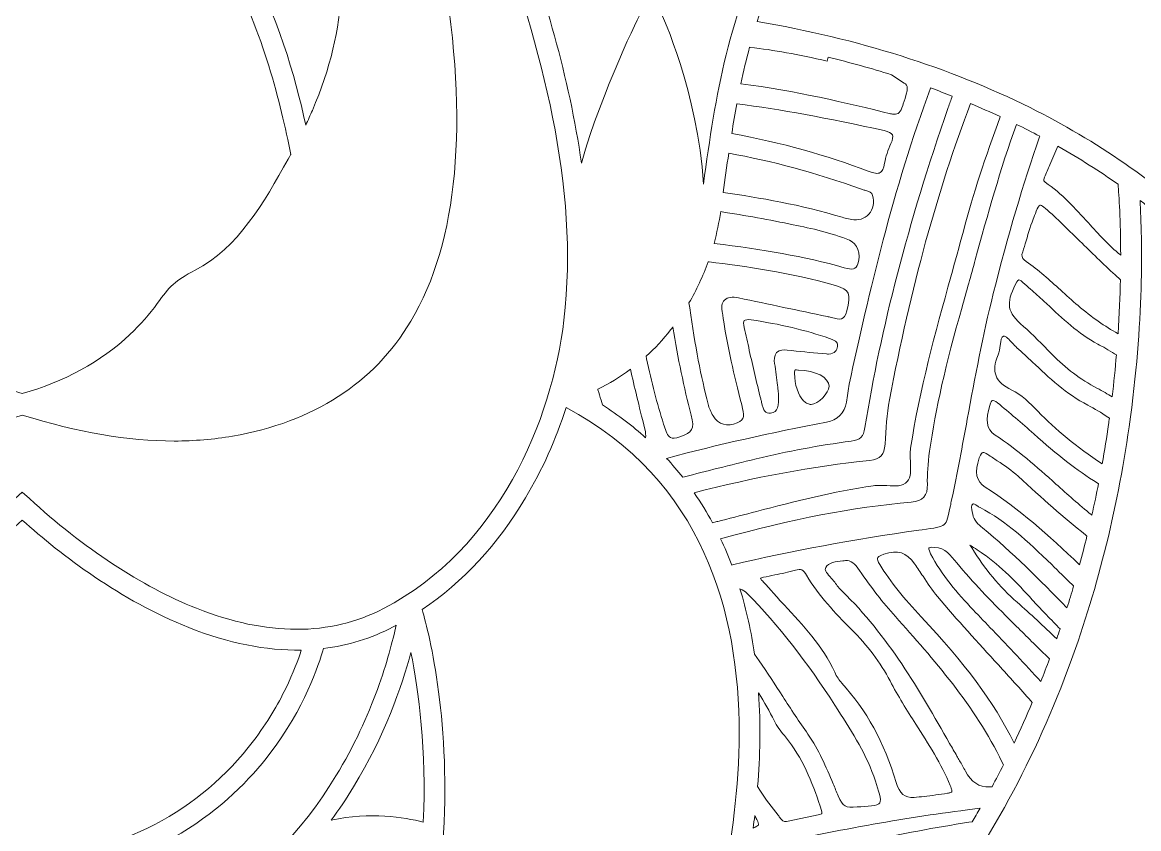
# Model space of a CAD drawing. Extents: x 126 to 2875, y -2951 to -49.
# Drawn here: x 1500 to 2353, y -2413 to -1797 of the extents above; entities that cross this region are included whole.
import ezdxf

# ---------------------------------------------------------------- set-up
doc = ezdxf.new("R2010")
doc.units = 0
doc.header["$MEASUREMENT"] = 0
doc.layers.add('Layer 1', color=7, linetype='Continuous')

msp = doc.modelspace()

# ---------------------------------------------------------------- linework, layer by layer
at = {"layer": 'Layer 1', "lineweight": 0}
for points, knots in [([(2818.52, -1015.73), (2765.29, -1065.49), (2703.63, -1093.3), (2640.24, -1096.15), (2556.69, -1099.87), (2474.7, -1071.45), (2412.6, -1046.28), (2390.46, -1037.31), (2368.11, -1027.6), (2346.48, -1018.23), (2338.27, -1014.67), (2330.02, -1011.09), (2321.71, -1007.53), (2370.51, -1008.44), (2426.27, -1007.2), (2513.09, -924.65), (2568.78, -871.7), (2642.17, -798.11), (2625.81, -711.87), (2622.52, -694.49), (2611.09, -653.09), (2560.09, -612.54), (2565.36, -622.37), (2601.86, -692.87), (2569.54, -747.69), (2554.2, -773.71), (2526.78, -791.73), (2470.03, -803.98), (2455.63, -807.08), (2439.86, -809.44), (2422.81, -811.04), (2491.94, -734.79), (2533.75, -634.63), (2547.11, -513), (2561.91, -378.42), (2538.09, -252.24), (2515.5, -170.1), (2510.84, -153.21), (2505.7, -136.24), (2500.21, -119.65), (2496.11, -107.32), (2491.02, -97.85), (2485.03, -91.28), (2485.03, -91.28), (2489.08, -88.91), (2489.08, -88.91), (2488.22, -87.43), (2467.53, -52.75), (2420.58, -50.35), (2390.21, -48.79), (2356.11, -61.25), (2319.21, -87.4), (2293.72, -105.48), (2266.78, -130.21), (2238.64, -161.33), (2186.92, -191.97), (2146.46, -219.39), (2111.33, -247.55), (2059.02, -289.5), (2001.37, -329.63), (1934.36, -338.98), (1877.45, -346.93), (1826.29, -329.19), (1772.12, -310.4), (1744.15, -300.69), (1715.23, -290.66), (1685.52, -284.53), (1598.6, -266.59), (1534.9, -282.01), (1500.31, -329.06), (1465.72, -282.01), (1402.02, -266.61), (1315.1, -284.53), (1285.39, -290.66), (1256.47, -300.69), (1228.5, -310.4), (1174.33, -329.19), (1123.17, -346.93), (1066.26, -338.98), (999.25, -329.63), (941.6, -289.5), (889.29, -247.55), (854.16, -219.39), (813.72, -191.97), (761.98, -161.33), (733.84, -130.21), (706.9, -105.48), (681.41, -87.4), (644.51, -61.25), (610.42, -48.78), (580.04, -50.35), (533.09, -52.75), (512.4, -87.43), (511.54, -88.91), (511.54, -88.91), (515.6, -91.28), (515.6, -91.28), (509.6, -97.85), (504.51, -107.32), (500.43, -119.65), (494.91, -136.25), (489.76, -153.22), (485.12, -170.1), (462.53, -252.24), (438.71, -378.42), (453.51, -513), (466.87, -634.63), (508.68, -734.79), (577.81, -811.04), (560.76, -809.44), (544.99, -807.08), (530.59, -803.98), (473.84, -791.73), (446.42, -773.71), (431.08, -747.69), (398.76, -692.87), (435.26, -622.37), (440.53, -612.54), (389.53, -653.09), (378.1, -694.49), (374.81, -711.87), (358.45, -798.11), (431.84, -871.7), (487.53, -924.65), (574.36, -1007.2), (630.11, -1008.44), (678.91, -1007.53), (670.6, -1011.09), (662.35, -1014.67), (654.14, -1018.23), (632.51, -1027.6), (610.16, -1037.31), (588.02, -1046.28), (525.92, -1071.45), (443.9, -1099.88), (360.39, -1096.15), (296.99, -1093.3), (235.33, -1065.49), (182.1, -1015.73), (182.1, -1015.73), (125.87, -963.15), (125.87, -963.15), (125.87, -963.15), (170.22, -1026.07), (170.22, -1026.07), (219.77, -1096.34), (304.4, -1156.08), (385.84, -1178.26), (421.01, -1187.83), (457.96, -1193.28), (496.54, -1194.59), (485.65, -1205.66), (470.29, -1222.36), (453.05, -1244.47), (422.71, -1283.4), (380.73, -1347.02), (353.04, -1429.06), (321.9, -1521.35), (314.84, -1617.62), (332.07, -1715.18), (353.53, -1836.78), (412.97, -1960.62), (508.76, -2083.27), (508.76, -2083.27), (517.35, -2094.25), (517.35, -2094.25), (517.35, -2094.25), (522.39, -2081.24), (522.39, -2081.24), (522.59, -2080.7), (544.03, -2026.57), (607.28, -1966.45), (618.55, -1955.74), (631.63, -1944.41), (646.68, -1932.9), (644.92, -1962.85), (643.59, -2025.77), (654.99, -2105.75), (664.24, -2170.7), (680.05, -2233.27), (701.96, -2291.74), (729.36, -2364.83), (766.43, -2431.68), (812.16, -2490.44), (814.05, -2493.21), (839.63, -2531.25), (859.49, -2587.32), (878.32, -2640.42), (895.73, -2721.14), (871.87, -2804.06), (871.87, -2804.06), (865.62, -2825.84), (865.62, -2825.84), (865.62, -2825.84), (884.08, -2812.68), (884.08, -2812.68), (885.65, -2811.57), (922.92, -2784.71), (954.16, -2735.73), (978.8, -2697.08), (1003.28, -2637.97), (992.89, -2564.05), (993.48, -2564.79), (994.03, -2565.49), (994.54, -2566.17), (1016.21, -2595.31), (1039.76, -2622.73), (1064.5, -2647.63), (1109.21, -2692.65), (1155.37, -2726.78), (1201.72, -2749.11), (1255.68, -2775.1), (1310.13, -2785.14), (1363.64, -2778.93), (1378.87, -2809.5), (1404.34, -2833.21), (1429, -2856.2), (1455.2, -2880.59), (1479.94, -2903.62), (1493.04, -2933.91), (1493.04, -2933.91), (1500.31, -2950.67), (1500.31, -2950.67), (1500.31, -2950.67), (1507.58, -2933.91), (1507.58, -2933.91), (1520.68, -2903.62), (1545.42, -2880.59), (1571.62, -2856.2), (1596.29, -2833.21), (1621.76, -2809.5), (1636.98, -2778.93), (1690.49, -2785.14), (1744.94, -2775.1), (1798.9, -2749.11), (1845.25, -2726.78), (1891.43, -2692.65), (1936.12, -2647.63), (1960.86, -2622.73), (1984.41, -2595.33), (2006.08, -2566.18), (2006.59, -2565.5), (2007.14, -2564.79), (2007.73, -2564.05), (1997.35, -2637.97), (2021.82, -2697.08), (2046.46, -2735.73), (2077.7, -2784.71), (2114.98, -2811.57), (2116.54, -2812.68), (2116.54, -2812.68), (2135, -2825.84), (2135, -2825.84), (2135, -2825.84), (2128.75, -2804.06), (2128.75, -2804.06), (2104.89, -2721.14), (2122.3, -2640.42), (2141.13, -2587.32), (2161.01, -2531.22), (2186.59, -2493.18), (2188.46, -2490.44), (2234.19, -2431.68), (2271.26, -2364.83), (2298.65, -2291.74), (2320.57, -2233.27), (2336.38, -2170.7), (2345.63, -2105.75), (2357.03, -2025.77), (2355.7, -1962.85), (2353.94, -1932.9), (2368.99, -1944.41), (2382.07, -1955.74), (2393.34, -1966.45), (2456.59, -2026.57), (2478.03, -2080.7), (2478.23, -2081.24), (2478.23, -2081.24), (2483.25, -2094.29), (2483.25, -2094.29), (2483.25, -2094.29), (2491.86, -2083.27), (2491.86, -2083.27), (2587.65, -1960.62), (2647.09, -1836.78), (2668.55, -1715.18), (2685.78, -1617.62), (2678.72, -1521.35), (2647.58, -1429.06), (2619.89, -1347.02), (2577.91, -1283.4), (2547.57, -1244.47), (2530.33, -1222.36), (2514.97, -1205.66), (2504.08, -1194.59), (2542.66, -1193.28), (2579.61, -1187.83), (2614.78, -1178.26), (2696.22, -1156.08), (2780.85, -1096.34), (2830.4, -1026.07), (2830.4, -1026.07), (2874.75, -963.15), (2874.75, -963.15), (2874.75, -963.15), (2818.52, -1015.73), (2818.52, -1015.73)], [0, 0, 0, 0, 1, 1, 1, 2, 2, 2, 3, 3, 3, 4, 4, 4, 5, 5, 5, 6, 6, 6, 7, 7, 7, 8, 8, 8, 9, 9, 9, 10, 10, 10, 11, 11, 11, 12, 12, 12, 13, 13, 13, 14, 14, 14, 15, 15, 15, 16, 16, 16, 17, 17, 17, 18, 18, 18, 19, 19, 19, 20, 20, 20, 21, 21, 21, 22, 22, 22, 23, 23, 23, 24, 24, 24, 25, 25, 25, 26, 26, 26, 27, 27, 27, 28, 28, 28, 29, 29, 29, 30, 30, 30, 31, 31, 31, 32, 32, 32, 33, 33, 33, 34, 34, 34, 35, 35, 35, 36, 36, 36, 37, 37, 37, 38, 38, 38, 39, 39, 39, 40, 40, 40, 41, 41, 41, 42, 42, 42, 43, 43, 43, 44, 44, 44, 45, 45, 45, 46, 46, 46, 47, 47, 47, 48, 48, 48, 49, 49, 49, 50, 50, 50, 51, 51, 51, 52, 52, 52, 53, 53, 53, 54, 54, 54, 55, 55, 55, 56, 56, 56, 57, 57, 57, 58, 58, 58, 59, 59, 59, 60, 60, 60, 61, 61, 61, 62, 62, 62, 63, 63, 63, 64, 64, 64, 65, 65, 65, 66, 66, 66, 67, 67, 67, 68, 68, 68, 69, 69, 69, 70, 70, 70, 71, 71, 71, 72, 72, 72, 73, 73, 73, 74, 74, 74, 75, 75, 75, 76, 76, 76, 77, 77, 77, 78, 78, 78, 79, 79, 79, 80, 80, 80, 81, 81, 81, 82, 82, 82, 83, 83, 83, 84, 84, 84, 85, 85, 85, 86, 86, 86, 87, 87, 87, 88, 88, 88, 89, 89, 89, 90, 90, 90, 91, 91, 91, 92, 92, 92, 93, 93, 93, 94, 94, 94, 95, 95, 95, 96, 96, 96, 97, 97, 97, 98, 98, 98, 99, 99, 99, 100, 100, 100, 101, 101, 101, 102, 102, 102, 102]), ([(1643.14, -1202.51), (1610.63, -1234.77), (1576.67, -1291.96), (1599.45, -1381.27), (1613.57, -1436.61), (1641.02, -1488.75), (1667.58, -1539.17), (1706.16, -1612.43), (1746.05, -1688.19), (1743.6, -1773.01), (1742.76, -1801.88), (1735.48, -1832.42), (1721.85, -1864.15), (1720.25, -1867.87), (1718.57, -1871.61), (1716.8, -1875.38), (1708.41, -1837.54), (1694.97, -1790.45), (1671.48, -1748.82), (1655.24, -1720.03), (1626.3, -1680.96), (1580.68, -1658.35), (1553.85, -1645.06), (1525.35, -1628.09), (1510.03, -1601.71), (1507.5, -1597.36), (1505.33, -1592.75), (1503.59, -1587.86), (1503.59, -1587.86), (1501.1, -1587.04), (1501.1, -1587.04), (1501.1, -1587.04), (1498.62, -1587.86), (1498.62, -1587.86), (1496.88, -1592.75), (1494.71, -1597.36), (1492.17, -1601.71), (1476.85, -1628.09), (1448.36, -1645.06), (1421.53, -1658.35), (1375.91, -1680.96), (1346.97, -1720.03), (1330.73, -1748.82), (1306.76, -1791.29), (1293.26, -1839.44), (1284.92, -1877.64), (1282.75, -1873.11), (1280.69, -1868.62), (1278.77, -1864.15), (1265.16, -1832.42), (1257.86, -1801.88), (1257.02, -1773.01), (1254.57, -1688.19), (1294.48, -1612.43), (1333.05, -1539.17), (1359.6, -1488.75), (1387.05, -1436.61), (1401.17, -1381.27), (1423.95, -1291.96), (1389.99, -1234.77), (1357.48, -1202.51), (1332.01, -1177.23), (1303.93, -1163.22), (1289.97, -1157.28), (1295.66, -1148.29), (1307.68, -1132.29), (1328.86, -1116.41), (1358.27, -1094.36), (1411.9, -1068.07), (1500.31, -1068.07), (1588.72, -1068.07), (1642.35, -1094.36), (1671.78, -1116.41), (1692.94, -1132.29), (1704.97, -1148.31), (1710.65, -1157.28), (1696.69, -1163.22), (1668.61, -1177.23), (1643.14, -1202.51)], [0, 0, 0, 0, 1, 1, 1, 2, 2, 2, 3, 3, 3, 4, 4, 4, 5, 5, 5, 6, 6, 6, 7, 7, 7, 8, 8, 8, 9, 9, 9, 10, 10, 10, 11, 11, 11, 12, 12, 12, 13, 13, 13, 14, 14, 14, 15, 15, 15, 16, 16, 16, 17, 17, 17, 18, 18, 18, 19, 19, 19, 20, 20, 20, 21, 21, 21, 22, 22, 22, 23, 23, 23, 24, 24, 24, 25, 25, 25, 26, 26, 26, 26]), ([(2632.81, -1434.79), (2699.69, -1633.86), (2649.38, -1850.9), (2487.37, -2063.18), (2477.35, -2043.17), (2452.89, -2001.41), (2404.97, -1955.67), (2366.68, -1919.13), (2321.24, -1887.65), (2269.92, -1862.08), (2208.48, -1831.5), (2138.39, -1809.4), (2061.46, -1796.29), (2068.14, -1775.22), (2076.57, -1754.2), (2087.65, -1732.78), (2107.79, -1693.92), (2134.72, -1658.95), (2160.75, -1625.14), (2182.69, -1596.66), (2205.38, -1567.21), (2224.07, -1535.39), (2228.14, -1528.46), (2232, -1521.57), (2235.68, -1514.71), (2236.72, -1513.64), (2237.37, -1512.96), (2237.54, -1512.77), (2237.54, -1512.77), (2236.97, -1512.25), (2236.97, -1512.25), (2270.45, -1448.99), (2286.84, -1388.9), (2286.93, -1329.27), (2287.03, -1264.54), (2268.93, -1201.24), (2236.72, -1151.87), (2236.72, -1151.87), (2236.74, -1151.87), (2236.74, -1151.87), (2262.16, -1157.85), (2289.12, -1164.56), (2317.74, -1172.02), (2374.91, -1186.91), (2429.7, -1194.54), (2481.7, -1194.89), (2502.41, -1214.35), (2587.59, -1300.22), (2632.81, -1434.79)], [0, 0, 0, 0, 1, 1, 1, 2, 2, 2, 3, 3, 3, 4, 4, 4, 5, 5, 5, 6, 6, 6, 7, 7, 7, 8, 8, 8, 9, 9, 9, 10, 10, 10, 11, 11, 11, 12, 12, 12, 13, 13, 13, 14, 14, 14, 15, 15, 15, 16, 16, 16, 16]), ([(1861.94, -1717.87), (1896.11, -1816.3), (1926.08, -1921.57), (1913.95, -2024.38), (1904.93, -2100.97), (1863.98, -2199.05), (1776.13, -2244.64), (1735.32, -2265.83), (1687.24, -2265.74), (1633.28, -2244.38), (1591.77, -2227.95), (1546.47, -2198.21), (1505.68, -2160.6), (1505.68, -2160.6), (1500.31, -2155.64), (1500.31, -2155.64), (1500.31, -2155.64), (1494.94, -2160.6), (1494.94, -2160.6), (1454.17, -2198.21), (1408.85, -2227.95), (1367.34, -2244.38), (1313.38, -2265.74), (1265.32, -2265.83), (1224.49, -2244.64), (1136.64, -2199.05), (1095.69, -2100.97), (1086.67, -2024.38), (1074.54, -1921.57), (1104.51, -1816.3), (1138.68, -1717.87), (1192.09, -1564.07), (1240.61, -1397.2), (1237.32, -1215.98), (1242.3, -1222.28), (1247.26, -1228.83), (1252.28, -1235.64), (1266.9, -1255.47), (1279.52, -1282.41), (1289.81, -1315.72), (1286.06, -1365.69), (1274.23, -1419.52), (1252.67, -1484.91), (1252.67, -1484.91), (1248.76, -1496.73), (1248.76, -1496.73), (1227.63, -1560.64), (1195.7, -1657.2), (1179.17, -1755.34), (1159.2, -1873.95), (1167.41, -1964.74), (1203.58, -2025.16), (1232, -2072.62), (1277.82, -2102.14), (1339.8, -2112.95), (1386.89, -2121.13), (1439.41, -2115.88), (1500.31, -2096.85), (1542.72, -2110.1), (1581.07, -2116.68), (1616.36, -2116.68), (1631.73, -2116.68), (1646.53, -2115.43), (1660.82, -2112.95), (1722.8, -2102.14), (1768.62, -2072.62), (1797.04, -2025.16), (1833.21, -1964.74), (1841.42, -1873.97), (1821.45, -1755.36), (1804.92, -1657.2), (1772.99, -1560.64), (1751.86, -1496.75), (1751.86, -1496.75), (1747.95, -1484.91), (1747.95, -1484.91), (1726.39, -1419.52), (1714.56, -1365.69), (1710.81, -1315.72), (1721.1, -1282.41), (1733.72, -1255.47), (1748.34, -1235.64), (1753.36, -1228.83), (1758.32, -1222.28), (1763.3, -1215.98), (1760.01, -1397.2), (1808.53, -1564.07), (1861.94, -1717.87)], [0, 0, 0, 0, 1, 1, 1, 2, 2, 2, 3, 3, 3, 4, 4, 4, 5, 5, 5, 6, 6, 6, 7, 7, 7, 8, 8, 8, 9, 9, 9, 10, 10, 10, 11, 11, 11, 12, 12, 12, 13, 13, 13, 14, 14, 14, 15, 15, 15, 16, 16, 16, 17, 17, 17, 18, 18, 18, 19, 19, 19, 20, 20, 20, 21, 21, 21, 22, 22, 22, 23, 23, 23, 24, 24, 24, 25, 25, 25, 26, 26, 26, 27, 27, 27, 28, 28, 28, 29, 29, 29, 29]), ([(2020.54, -1920.43), (2016.09, -1849.92), (1989.13, -1791.73), (1987.55, -1788.39), (1987.55, -1788.39), (1980.63, -1773.7), (1980.63, -1773.7), (1980.63, -1773.7), (1973.33, -1788.2), (1973.33, -1788.2), (1971.73, -1791.35), (1943.46, -1847.87), (1927.32, -1904.5), (1918.23, -1839.18), (1898.38, -1774.57), (1876.88, -1712.68), (1865.58, -1680.12), (1854.48, -1646.99), (1844.08, -1613.25), (1862.22, -1617.51), (1880.3, -1620.71), (1898.25, -1622.85), (1916.2, -1624.98), (1934.04, -1626.06), (1951.71, -1626.06), (1969.39, -1626.06), (1986.9, -1624.98), (2004.18, -1622.85), (2048.06, -1617.4), (2090.65, -1605.09), (2130.71, -1586.22), (2158.92, -1572.94), (2181.78, -1558.39), (2199.02, -1545.76), (2183.28, -1569.93), (2165.52, -1593.02), (2148.22, -1615.49), (2121.75, -1649.85), (2094.38, -1685.39), (2073.6, -1725.52), (2039.8, -1790.8), (2029.81, -1851.71), (2020.54, -1920.43)], [0, 0, 0, 0, 1, 1, 1, 2, 2, 2, 3, 3, 3, 4, 4, 4, 5, 5, 5, 6, 6, 6, 7, 7, 7, 8, 8, 8, 9, 9, 9, 10, 10, 10, 11, 11, 11, 12, 12, 12, 13, 13, 13, 14, 14, 14, 14]), ([(1704.28, -1899.63), (1704.28, -1899.63), (1703.29, -1901.39), (1703.29, -1901.39), (1684.63, -1934.72), (1665.32, -1969.2), (1632.22, -1986.31), (1617.28, -1994.05), (1612.4, -1998.91), (1603.38, -2011.62), (1597.63, -2019.71), (1590.6, -2027.69), (1582.48, -2035.34), (1560.37, -2056.15), (1532, -2071.7), (1500.31, -2080.36), (1468.62, -2071.7), (1440.25, -2056.15), (1418.14, -2035.34), (1410.02, -2027.69), (1402.99, -2019.71), (1397.24, -2011.62), (1388.22, -1998.91), (1383.35, -1994.05), (1368.4, -1986.31), (1335.3, -1969.2), (1315.99, -1934.72), (1297.33, -1901.39), (1297.33, -1901.39), (1296.49, -1899.88), (1296.49, -1899.88), (1304.15, -1860.72), (1317.45, -1804.57), (1344.52, -1756.59), (1359.66, -1729.74), (1386.54, -1693.35), (1428.55, -1672.54), (1455.13, -1659.37), (1483.26, -1642.71), (1501.1, -1617.18), (1518.94, -1642.71), (1547.07, -1659.37), (1573.65, -1672.54), (1615.66, -1693.35), (1642.54, -1729.74), (1657.69, -1756.59), (1684.28, -1803.72), (1697.56, -1858.72), (1705.3, -1897.78), (1704.96, -1898.39), (1704.62, -1899.01), (1704.28, -1899.63)], [0, 0, 0, 0, 1, 1, 1, 2, 2, 2, 3, 3, 3, 4, 4, 4, 5, 5, 5, 6, 6, 6, 7, 7, 7, 8, 8, 8, 9, 9, 9, 10, 10, 10, 11, 11, 11, 12, 12, 12, 13, 13, 13, 14, 14, 14, 15, 15, 15, 16, 16, 16, 17, 17, 17, 17]), ([(2173.17, -1859.14), (2173.17, -1859.14), (2172.74, -1860.34), (2172.74, -1860.34), (2170.93, -1865.64), (2169.92, -1867.46), (2165.65, -1867.07), (2165.55, -1867.05), (2165.27, -1867.02), (2164.97, -1867), (2164.41, -1866.94), (2163.79, -1866.88), (2163.27, -1866.75), (2130.01, -1858.46), (2090.44, -1849.24), (2049.09, -1843.83), (2051.07, -1834.51), (2053.26, -1825.25), (2055.73, -1816.03), (2055.73, -1816.03), (2056.22, -1816.08), (2056.22, -1816.08), (2074.12, -1818.03), (2092.8, -1821.38), (2114.98, -1826.65), (2114.98, -1826.65), (2115.72, -1823.58), (2115.72, -1823.58), (2132.63, -1827.68), (2148.77, -1832.18), (2164.19, -1837.01), (2164.19, -1837.01), (2173.88, -1843.32), (2173.88, -1843.32), (2176.68, -1845.16), (2177.41, -1847.11), (2173.17, -1859.14)], [0, 0, 0, 0, 1, 1, 1, 2, 2, 2, 3, 3, 3, 4, 4, 4, 5, 5, 5, 6, 6, 6, 7, 7, 7, 8, 8, 8, 9, 9, 9, 10, 10, 10, 11, 11, 11, 12, 12, 12, 12]), ([(2210.55, -1853.37), (2209.49, -1856.22), (2208.47, -1859.09), (2207.47, -1861.97), (2176.71, -1950.76), (2155.9, -2030.68), (2143.85, -2106.3), (2142.69, -2113.55), (2140.41, -2115.8), (2133.21, -2116.76), (2108.85, -2120.01), (2084.5, -2124.55), (2060.84, -2130.27), (2040.32, -2135.22), (2022.37, -2139.73), (2005.99, -2144.05), (2005.99, -2144.05), (2004.69, -2144.4), (2004.69, -2144.4), (2000.81, -2139.46), (1996.7, -2134.62), (1992.33, -2129.9), (2031.47, -2119.5), (2072.54, -2110.19), (2114.44, -2102.26), (2122.84, -2100.67), (2128.16, -2095.39), (2129.79, -2087), (2130.24, -2084.74), (2130.5, -2082.46), (2130.76, -2080.26), (2131.04, -2077.81), (2131.31, -2075.48), (2131.8, -2073.22), (2146.87, -2004.09), (2165.35, -1923.91), (2194, -1847.11), (2194, -1847.11), (2194.01, -1847.06), (2194.01, -1847.06), (2199.65, -1849.1), (2205.16, -1851.19), (2210.57, -1853.31), (2210.57, -1853.31), (2210.55, -1853.37), (2210.55, -1853.37)], [0, 0, 0, 0, 1, 1, 1, 2, 2, 2, 3, 3, 3, 4, 4, 4, 5, 5, 5, 6, 6, 6, 7, 7, 7, 8, 8, 8, 9, 9, 9, 10, 10, 10, 11, 11, 11, 12, 12, 12, 13, 13, 13, 14, 14, 14, 15, 15, 15, 15]), ([(2247.11, -1869.19), (2235.76, -1899.74), (2226.57, -1928.23), (2219.04, -1956.35), (2215.91, -1968.01), (2212.63, -1979.85), (2209.45, -1991.3), (2197.67, -2033.72), (2185.5, -2077.59), (2178.77, -2122.13), (2178.23, -2125.66), (2178.42, -2129.33), (2178.59, -2132.89), (2178.88, -2138.75), (2179.15, -2144.28), (2176.09, -2147.69), (2172.69, -2151.51), (2167.13, -2151.18), (2160.69, -2150.77), (2157.21, -2150.56), (2153.6, -2150.34), (2150.15, -2150.83), (2119.85, -2155.13), (2089.96, -2162.92), (2061.06, -2170.44), (2052.29, -2172.74), (2043.22, -2175.1), (2034.28, -2177.33), (2033.06, -2177.63), (2031.85, -2177.95), (2030.65, -2178.26), (2030.65, -2178.26), (2027.44, -2179.07), (2027.44, -2179.07), (2023.21, -2171.28), (2018.54, -2163.65), (2013.41, -2156.23), (2058.92, -2144.39), (2104.07, -2136.04), (2147.65, -2131.44), (2155.42, -2130.61), (2158.78, -2127.07), (2159.22, -2119.17), (2159.22, -2119.17), (2159.24, -2118.85), (2159.24, -2118.85), (2159.87, -2107.73), (2160.5, -2096.22), (2162.59, -2085.28), (2178.99, -1999.23), (2199.24, -1925.21), (2224.49, -1858.95), (2232.29, -1862.21), (2239.87, -1865.55), (2247.2, -1868.95), (2247.2, -1868.95), (2247.11, -1869.19), (2247.11, -1869.19)], [0, 0, 0, 0, 1, 1, 1, 2, 2, 2, 3, 3, 3, 4, 4, 4, 5, 5, 5, 6, 6, 6, 7, 7, 7, 8, 8, 8, 9, 9, 9, 10, 10, 10, 11, 11, 11, 12, 12, 12, 13, 13, 13, 14, 14, 14, 15, 15, 15, 16, 16, 16, 17, 17, 17, 18, 18, 18, 19, 19, 19, 19]), ([(2042.13, -1881.79), (2043.35, -1874.17), (2044.64, -1866.64), (2046.04, -1859.15), (2046.04, -1859.15), (2046.23, -1859.17), (2046.23, -1859.17), (2079.26, -1863.46), (2114.91, -1869.96), (2158.41, -1879.67), (2161.97, -1880.46), (2164.11, -1881.55), (2164.79, -1882.91), (2165.44, -1884.21), (2165.06, -1886.41), (2163.68, -1889.45), (2161.37, -1894.55), (2159.74, -1899.61), (2158.82, -1904.54), (2158.1, -1908.43), (2156.94, -1910.85), (2155.36, -1911.74), (2153.63, -1912.7), (2150.67, -1912.34), (2146.27, -1910.65), (2114.5, -1898.39), (2080.47, -1888.96), (2042.22, -1881.8), (2042.22, -1881.8), (2042.13, -1881.79), (2042.13, -1881.79)], [0, 0, 0, 0, 1, 1, 1, 2, 2, 2, 3, 3, 3, 4, 4, 4, 5, 5, 5, 6, 6, 6, 7, 7, 7, 8, 8, 8, 9, 9, 9, 10, 10, 10, 10]), ([(2042.6, -2211.3), (2042.6, -2211.3), (2042.22, -2211.38), (2042.22, -2211.38), (2039.64, -2204.62), (2036.79, -2197.92), (2033.66, -2191.32), (2088.38, -2176.19), (2134.62, -2167.31), (2179.09, -2163.4), (2188.14, -2162.61), (2191.88, -2158.46), (2191.56, -2149.56), (2191.31, -2142.36), (2191.84, -2134.35), (2193.27, -2124.36), (2197.91, -2091.96), (2205.54, -2058.07), (2218.01, -2014.43), (2221.46, -2002.38), (2224.85, -1990.09), (2228.13, -1978.21), (2237.54, -1944.03), (2247.28, -1908.7), (2259.58, -1874.87), (2265.69, -1877.86), (2271.64, -1880.9), (2277.42, -1883.97), (2277.42, -1883.97), (2277.26, -1884.45), (2277.26, -1884.45), (2264.69, -1920.14), (2253.12, -1959.29), (2241.87, -2004.14), (2233.9, -2035.83), (2227.87, -2068.4), (2222.05, -2099.91), (2218.28, -2120.2), (2214.4, -2141.16), (2210.05, -2161.66), (2209.72, -2163.26), (2209.42, -2164.74), (2209.11, -2166.12), (2207.4, -2174.4), (2206.55, -2178.56), (2204.33, -2180.46), (2202.02, -2182.46), (2196.88, -2183.17), (2187.55, -2184.45), (2187.55, -2184.45), (2184.97, -2184.82), (2184.97, -2184.82), (2135.52, -2191.7), (2087.62, -2200.61), (2042.6, -2211.3)], [0, 0, 0, 0, 1, 1, 1, 2, 2, 2, 3, 3, 3, 4, 4, 4, 5, 5, 5, 6, 6, 6, 7, 7, 7, 8, 8, 8, 9, 9, 9, 10, 10, 10, 11, 11, 11, 12, 12, 12, 13, 13, 13, 14, 14, 14, 15, 15, 15, 16, 16, 16, 17, 17, 17, 18, 18, 18, 18]), ([(2338.95, -1974.6), (2330.04, -1967.28), (2322.14, -1958.53), (2314.49, -1950.08), (2304.55, -1939.09), (2294.29, -1927.73), (2281.52, -1919.02), (2280.68, -1918.45), (2279.89, -1917.91), (2281, -1915.27), (2282.33, -1912.12), (2283.66, -1908.97), (2284.99, -1905.82), (2287, -1901.02), (2289.01, -1896.24), (2291.05, -1891.46), (2307.92, -1901.02), (2323.28, -1910.82), (2337.16, -1920.6), (2337.87, -1929.06), (2339.17, -1948.04), (2339.17, -1974.79), (2339.17, -1974.79), (2338.95, -1974.6), (2338.95, -1974.6)], [0, 0, 0, 0, 1, 1, 1, 2, 2, 2, 3, 3, 3, 4, 4, 4, 5, 5, 5, 6, 6, 6, 7, 7, 7, 8, 8, 8, 8]), ([(2141.3, -1924.42), (2142.11, -1924.7), (2142.96, -1924.96), (2143.83, -1925.21), (2147.39, -1926.24), (2149.03, -1926.9), (2149.69, -1929.09), (2151.32, -1934.37), (2150.28, -1939.76), (2146.87, -1943.46), (2143.58, -1947.07), (2138.72, -1948.51), (2133.54, -1947.4), (2132.83, -1947.26), (2132.1, -1947.12), (2131.39, -1946.97), (2129.65, -1946.63), (2128, -1946.31), (2126.45, -1945.84), (2095.33, -1936.26), (2063.12, -1930.86), (2035.7, -1926.84), (2035.7, -1926.84), (2035.65, -1926.84), (2035.65, -1926.84), (2037.01, -1916.71), (2038.38, -1906.74), (2039.82, -1896.94), (2072.76, -1902.76), (2105.95, -1911.75), (2141.3, -1924.42)], [0, 0, 0, 0, 1, 1, 1, 2, 2, 2, 3, 3, 3, 4, 4, 4, 5, 5, 5, 6, 6, 6, 7, 7, 7, 8, 8, 8, 9, 9, 9, 10, 10, 10, 10]), ([(2089.08, -1951.49), (2103.21, -1954.38), (2118.17, -1957.68), (2132.13, -1963.31), (2138.09, -1965.72), (2141.05, -1974.11), (2138.44, -1981.26), (2136.88, -1985.5), (2134.45, -1986.23), (2127.99, -1984.36), (2097.2, -1975.48), (2065.97, -1970.48), (2028.59, -1965.72), (2030.79, -1957.77), (2032.5, -1949.67), (2033.67, -1941.51), (2052.45, -1944.46), (2071.1, -1947.81), (2089.08, -1951.49)], [0, 0, 0, 0, 1, 1, 1, 2, 2, 2, 3, 3, 3, 4, 4, 4, 5, 5, 5, 6, 6, 6, 6]), ([(2337.14, -2034.7), (2327.17, -2029.16), (2317.17, -2022.15), (2306.63, -2013.29), (2302.03, -2009.44), (2297.51, -2005.31), (2293.14, -2001.3), (2284.94, -1993.81), (2276.45, -1986.07), (2267, -1979.6), (2264.77, -1978.05), (2263.84, -1976.59), (2263.71, -1974.3), (2264.57, -1971.59), (2265.39, -1968.87), (2266.21, -1966.14), (2268.08, -1959.91), (2270.03, -1953.45), (2272.29, -1947.29), (2273.24, -1944.71), (2276.12, -1936.89), (2277.58, -1936.54), (2278.54, -1936.34), (2281.63, -1938.66), (2286.76, -1943.51), (2293.93, -1950.25), (2301.1, -1957.26), (2308.03, -1964.06), (2316.76, -1972.6), (2325.78, -1981.44), (2334.93, -1989.86), (2334.93, -1989.86), (2338.98, -1993.53), (2338.98, -1993.53), (2338.71, -2006.07), (2338.14, -2019.85), (2337.14, -2034.7)], [0, 0, 0, 0, 1, 1, 1, 2, 2, 2, 3, 3, 3, 4, 4, 4, 5, 5, 5, 6, 6, 6, 7, 7, 7, 8, 8, 8, 9, 9, 9, 10, 10, 10, 11, 11, 11, 12, 12, 12, 12]), ([(2121.37, -1997.98), (2132.02, -2001.05), (2133.39, -2004.12), (2129.95, -2017.31), (2127.97, -2024.86), (2124.9, -2024.07), (2118.17, -2022.36), (2117.08, -2022.07), (2115.97, -2021.8), (2114.88, -2021.56), (2093.26, -2017.05), (2070.24, -2012.24), (2047.4, -2007.33), (2042.4, -2006.26), (2038.9, -2006.83), (2036.68, -2009.06), (2034.51, -2011.24), (2033.98, -2014.63), (2035.05, -2019.38), (2035.34, -2020.6), (2035.5, -2021.88), (2035.67, -2023.24), (2035.78, -2024.02), (2035.87, -2024.79), (2036, -2025.57), (2039.07, -2044.85), (2043.57, -2065.62), (2049.77, -2089.06), (2051.8, -2096.76), (2052.1, -2100.38), (2046.35, -2102.87), (2038.71, -2106.16), (2031.81, -2104.16), (2027.9, -2097.55), (2026.12, -2094.54), (2024.79, -2091.4), (2024.05, -2088.49), (2018.68, -2067.55), (2014.22, -2044.22), (2010.01, -2015.07), (2010.01, -2015.07), (2009.46, -2011.26), (2009.46, -2011.26), (2015.23, -2001.35), (2020.12, -1990.79), (2024.08, -1979.85), (2024.08, -1979.85), (2024.81, -1979.93), (2024.81, -1979.93), (2051.63, -1983.11), (2086.85, -1988.02), (2121.37, -1997.98)], [0, 0, 0, 0, 1, 1, 1, 2, 2, 2, 3, 3, 3, 4, 4, 4, 5, 5, 5, 6, 6, 6, 7, 7, 7, 8, 8, 8, 9, 9, 9, 10, 10, 10, 11, 11, 11, 12, 12, 12, 13, 13, 13, 14, 14, 14, 15, 15, 15, 16, 16, 16, 17, 17, 17, 17]), ([(2332.65, -2082.97), (2329.25, -2080.81), (2325.49, -2078.66), (2320.97, -2076.27), (2308.45, -2069.69), (2297.21, -2061.22), (2286.63, -2050.37), (2286.63, -2050.37), (2286.11, -2049.84), (2286.11, -2049.84), (2279.32, -2042.87), (2272.31, -2035.68), (2264.88, -2029.12), (2252.38, -2018.05), (2251.3, -2012.32), (2258.88, -1996.85), (2260.29, -1993.97), (2261.19, -1993.74), (2261.29, -1993.7), (2261.38, -1993.69), (2262.25, -1993.59), (2264.55, -1995.64), (2266.42, -1997.3), (2268.32, -1998.96), (2270.22, -2000.61), (2273.67, -2003.61), (2277.23, -2006.73), (2280.59, -2009.9), (2280.59, -2009.9), (2282.77, -2011.96), (2282.77, -2011.96), (2294.61, -2023.13), (2306.86, -2034.7), (2321.6, -2042.6), (2325.56, -2044.72), (2329.8, -2047.18), (2334.56, -2050.09), (2334.56, -2050.09), (2335.93, -2050.93), (2335.93, -2050.93), (2335.06, -2061.2), (2333.98, -2071.89), (2332.65, -2082.97)], [0, 0, 0, 0, 1, 1, 1, 2, 2, 2, 3, 3, 3, 4, 4, 4, 5, 5, 5, 6, 6, 6, 7, 7, 7, 8, 8, 8, 9, 9, 9, 10, 10, 10, 11, 11, 11, 12, 12, 12, 13, 13, 13, 14, 14, 14, 14]), ([(2116.05, -2050.26), (2115.55, -2050.26), (2115.01, -2050.26), (2114.42, -2050.2), (2114.42, -2050.2), (2111.14, -2049.92), (2111.14, -2049.92), (2102.41, -2049.12), (2093.38, -2048.32), (2084.55, -2047.26), (2082.13, -2046.97), (2078.65, -2046.84), (2076.41, -2049.19), (2074.18, -2051.53), (2074.47, -2055.03), (2074.88, -2057.47), (2075.84, -2063.24), (2076.51, -2069.02), (2077.1, -2074.12), (2077.3, -2075.99), (2077.51, -2077.74), (2077.7, -2079.33), (2077.7, -2079.33), (2077.71, -2079.85), (2077.71, -2079.85), (2078.14, -2090.64), (2077.74, -2094.49), (2071.78, -2095.31), (2067.55, -2095.9), (2066.39, -2093.86), (2064.89, -2086.99), (2064.7, -2086.09), (2064.49, -2085.2), (2064.29, -2084.38), (2061.09, -2072.16), (2058.27, -2059.59), (2055.55, -2047.45), (2054.25, -2041.64), (2052.95, -2035.81), (2051.61, -2030.02), (2050.99, -2027.41), (2051.02, -2025.41), (2051.69, -2024.7), (2052.34, -2023.99), (2054.28, -2023.78), (2056.9, -2024.16), (2078.8, -2027.31), (2098.43, -2031.98), (2116.91, -2038.39), (2122.54, -2040.35), (2123.25, -2041.83), (2122.8, -2044.58), (2122.34, -2047.24), (2121.13, -2050.18), (2116.05, -2050.26)], [0, 0, 0, 0, 1, 1, 1, 2, 2, 2, 3, 3, 3, 4, 4, 4, 5, 5, 5, 6, 6, 6, 7, 7, 7, 8, 8, 8, 9, 9, 9, 10, 10, 10, 11, 11, 11, 12, 12, 12, 13, 13, 13, 14, 14, 14, 15, 15, 15, 16, 16, 16, 17, 17, 17, 18, 18, 18, 18]), ([(1995.46, -2031.85), (1996.06, -2031.09), (1996.63, -2030.3), (1997.22, -2029.54), (2001.03, -2053.71), (2005.58, -2075.77), (2011.12, -2096.82), (2014, -2107.77), (2011.99, -2110.08), (2002.47, -2113.52), (1999.26, -2114.67), (1996.84, -2114.88), (1995.29, -2114.1), (1992.94, -2112.93), (1991.73, -2109.09), (1990.46, -2105), (1990.46, -2105), (1990.06, -2103.77), (1990.06, -2103.77), (1985.09, -2088.11), (1980.85, -2071.76), (1977.08, -2053.79), (1977.08, -2053.79), (1976.72, -2052), (1976.72, -2052), (1983.4, -2045.91), (1989.67, -2039.2), (1995.46, -2031.85)], [0, 0, 0, 0, 1, 1, 1, 2, 2, 2, 3, 3, 3, 4, 4, 4, 5, 5, 5, 6, 6, 6, 7, 7, 7, 8, 8, 8, 9, 9, 9, 9]), ([(2329.89, -2104.01), (2328.52, -2113.65), (2326.9, -2123.71), (2325.05, -2134.16), (2305.56, -2121.18), (2289.48, -2108.03), (2275.96, -2093.97), (2269.73, -2087.48), (2263.49, -2081.35), (2255.92, -2077.73), (2243.23, -2071.65), (2240.22, -2063.89), (2245.51, -2050.98), (2246.44, -2048.7), (2246.79, -2046.15), (2247.12, -2043.68), (2247.64, -2039.75), (2248.1, -2037.16), (2249.69, -2036.62), (2251.22, -2036.13), (2254.18, -2039.36), (2256.33, -2041.73), (2257.51, -2043.01), (2258.71, -2044.36), (2259.94, -2045.45), (2263.92, -2049), (2267.89, -2052.73), (2271.72, -2056.34), (2284.51, -2068.34), (2297.71, -2080.77), (2313.97, -2089.27), (2319.27, -2092.02), (2324.42, -2095.09), (2329.26, -2098.35), (2329.26, -2098.35), (2330.56, -2099.22), (2330.56, -2099.22), (2330.34, -2100.82), (2330.13, -2102.41), (2329.89, -2104.01)], [0, 0, 0, 0, 1, 1, 1, 2, 2, 2, 3, 3, 3, 4, 4, 4, 5, 5, 5, 6, 6, 6, 7, 7, 7, 8, 8, 8, 9, 9, 9, 10, 10, 10, 11, 11, 11, 12, 12, 12, 13, 13, 13, 13]), ([(1964.69, -2061.93), (1967.79, -2075.12), (1971.21, -2089.3), (1975.75, -2107.63), (1976.4, -2110.27), (1976.59, -2112.41), (1976.34, -2114.14), (1966.45, -2105.24), (1955.54, -2096.88), (1943.51, -2089.14), (1943.51, -2089.14), (1942.37, -2085.56), (1942.37, -2085.56), (1941.51, -2082.87), (1940.69, -2080.18), (1939.9, -2077.49), (1939.9, -2077.49), (1939.76, -2077.06), (1939.76, -2077.06), (1948.5, -2072.85), (1956.82, -2067.79), (1964.69, -2061.93)], [0, 0, 0, 0, 1, 1, 1, 2, 2, 2, 3, 3, 3, 4, 4, 4, 5, 5, 5, 6, 6, 6, 7, 7, 7, 7]), ([(2116.42, -2074.85), (2116.51, -2080.15), (2108.22, -2088.57), (2102.77, -2088.7), (2102.33, -2088.7), (2101.88, -2088.65), (2101.44, -2088.56), (2101.38, -2088.54), (2101.31, -2088.52), (2101.25, -2088.51), (2100.84, -2088.41), (2100.43, -2088.27), (2100.02, -2088.1), (2099.97, -2088.08), (2099.92, -2088.05), (2099.87, -2088.03), (2099.43, -2087.83), (2099, -2087.57), (2098.56, -2087.27), (2098.56, -2087.27), (2098.54, -2087.26), (2098.54, -2087.26), (2098.09, -2086.94), (2097.63, -2086.56), (2097.18, -2086.12), (2092.86, -2081.89), (2090.08, -2073.56), (2090.09, -2064.92), (2090.09, -2063.01), (2090.44, -2062.48), (2090.47, -2062.45), (2090.5, -2062.45), (2090.66, -2062.4), (2091.03, -2062.4), (2091.36, -2062.4), (2091.85, -2062.44), (2092.54, -2062.56), (2092.54, -2062.56), (2093.07, -2062.61), (2093.07, -2062.61), (2106.03, -2062.72), (2116.29, -2068.1), (2116.42, -2074.85)], [0, 0, 0, 0, 1, 1, 1, 2, 2, 2, 3, 3, 3, 4, 4, 4, 5, 5, 5, 6, 6, 6, 7, 7, 7, 8, 8, 8, 9, 9, 9, 10, 10, 10, 11, 11, 11, 12, 12, 12, 13, 13, 13, 14, 14, 14, 14]), ([(2317.2, -2173.21), (2317.2, -2173.21), (2316.71, -2172.82), (2316.71, -2172.82), (2307.43, -2165.42), (2298.43, -2157.35), (2289.7, -2149.55), (2275.22, -2136.55), (2260.24, -2123.13), (2243.43, -2112.22), (2235.99, -2107.38), (2236.2, -2100.47), (2239.19, -2089.43), (2239.86, -2086.96), (2240.73, -2085.88), (2241.26, -2085.71), (2241.82, -2085.53), (2243.13, -2085.9), (2245.1, -2087.51), (2254.12, -2094.97), (2263.73, -2103.01), (2272.81, -2111.22), (2290.49, -2127.26), (2305.88, -2139.15), (2321.2, -2148.61), (2321.2, -2148.61), (2322.23, -2149.25), (2322.23, -2149.25), (2320.7, -2157.07), (2319.02, -2165.06), (2317.2, -2173.21)], [0, 0, 0, 0, 1, 1, 1, 2, 2, 2, 3, 3, 3, 4, 4, 4, 5, 5, 5, 6, 6, 6, 7, 7, 7, 8, 8, 8, 9, 9, 9, 10, 10, 10, 10]), ([(2000.53, -2547.85), (1997.93, -2550.99), (1995.46, -2553.95), (1993.39, -2556.73), (1972.16, -2585.27), (1949.11, -2612.1), (1924.88, -2636.48), (1834, -2727.99), (1741.59, -2770.91), (1649.88, -2764.23), (1704.85, -2716.11), (1747.38, -2660.26), (1776.43, -2598.02), (1801.42, -2544.45), (1816.52, -2486.1), (1821.32, -2424.57), (1828.38, -2334.07), (1811.22, -2264.6), (1805.77, -2245.38), (1805.79, -2245.38), (1805.79, -2245.38), (1805.79, -2245.38), (1836.63, -2224.52), (1863.57, -2195.45), (1884.62, -2160.15), (1897.41, -2138.7), (1907.83, -2115.45), (1915.6, -2091.15), (2020.05, -2146.56), (2047.81, -2247.77), (2047.81, -2339.71), (2047.81, -2423.91), (2024.52, -2500.32), (2015.53, -2526.7), (2012.59, -2533.4), (2005.97, -2541.33), (2000.53, -2547.85)], [0, 0, 0, 0, 1, 1, 1, 2, 2, 2, 3, 3, 3, 4, 4, 4, 5, 5, 5, 6, 6, 6, 7, 7, 7, 8, 8, 8, 9, 9, 9, 10, 10, 10, 11, 11, 11, 12, 12, 12, 12]), ([(2307.81, -2211.11), (2283.78, -2188.52), (2261.67, -2168.46), (2235.72, -2151.92), (2228.76, -2147.49), (2227.33, -2140.4), (2231.21, -2129.59), (2232.42, -2126.26), (2233.51, -2125.6), (2233.94, -2125.47), (2234.68, -2125.23), (2236.04, -2125.74), (2237.66, -2126.88), (2240.06, -2128.56), (2242.55, -2130.2), (2244.94, -2131.79), (2250.43, -2135.41), (2256.11, -2139.16), (2260.88, -2143.55), (2279.6, -2160.75), (2295.51, -2174.95), (2312.26, -2188.39), (2312.26, -2188.39), (2313.42, -2189.33), (2313.42, -2189.33), (2311.67, -2196.48), (2309.81, -2203.75), (2307.81, -2211.11)], [0, 0, 0, 0, 1, 1, 1, 2, 2, 2, 3, 3, 3, 4, 4, 4, 5, 5, 5, 6, 6, 6, 7, 7, 7, 8, 8, 8, 9, 9, 9, 9]), ([(2298.16, -2244.07), (2277.28, -2222.65), (2256.57, -2201.85), (2233.57, -2182.95), (2230.63, -2180.53), (2227.11, -2177.15), (2226.13, -2172.58), (2226.13, -2172.58), (2225.97, -2171.87), (2225.97, -2171.87), (2225.07, -2167.74), (2224.93, -2165.84), (2226.4, -2164.74), (2226.83, -2164.43), (2228.08, -2165.2), (2229.55, -2166.17), (2230.26, -2166.63), (2231.01, -2167.12), (2231.78, -2167.51), (2251.93, -2178.02), (2267.81, -2192.83), (2286.47, -2211.09), (2291.65, -2216.14), (2296.83, -2221.21), (2302.02, -2226.23), (2302.02, -2226.23), (2303.22, -2227.38), (2303.22, -2227.38), (2301.61, -2232.91), (2299.91, -2238.46), (2298.16, -2244.07)], [0, 0, 0, 0, 1, 1, 1, 2, 2, 2, 3, 3, 3, 4, 4, 4, 5, 5, 5, 6, 6, 6, 7, 7, 7, 8, 8, 8, 9, 9, 9, 10, 10, 10, 10]), ([(1287.27, -2276.31), (1288.38, -2276.33), (1289.51, -2276.34), (1290.63, -2276.34), (1316.56, -2276.34), (1344.12, -2270.6), (1373.17, -2259.1), (1425.4, -2238.43), (1470.33, -2204.03), (1500.31, -2177.12), (1530.29, -2204.03), (1575.22, -2238.43), (1627.45, -2259.1), (1657.75, -2271.09), (1686.45, -2276.83), (1713.36, -2276.31), (1711.1, -2283.35), (1707.33, -2293.68), (1701.44, -2305.75), (1695.55, -2317.83), (1687.54, -2331.64), (1676.84, -2345.69), (1635.61, -2399.85), (1576.21, -2430.81), (1500.31, -2437.76), (1424.68, -2430.84), (1365.43, -2400.05), (1324.21, -2346.25), (1302.58, -2318.05), (1291.83, -2290.53), (1287.27, -2276.31)], [0, 0, 0, 0, 1, 1, 1, 2, 2, 2, 3, 3, 3, 4, 4, 4, 5, 5, 5, 6, 6, 6, 7, 7, 7, 8, 8, 8, 9, 9, 9, 10, 10, 10, 10]), ([(2257.77, -2347.29), (2242.04, -2315.74), (2220.1, -2285.92), (2186.87, -2251.02), (2173.85, -2237.32), (2163.49, -2224.25), (2155.2, -2211.05), (2153.77, -2208.77), (2153.14, -2206.95), (2153.46, -2206.03), (2153.66, -2205.49), (2154.53, -2204.4), (2158.25, -2203.18), (2169.4, -2199.52), (2175.14, -2201.33), (2181.84, -2210.6), (2184.04, -2213.64), (2186.16, -2216.87), (2188.2, -2219.97), (2191.62, -2225.18), (2195.17, -2230.56), (2199.27, -2235.45), (2214.26, -2253.33), (2230.26, -2270.79), (2245.74, -2287.68), (2253.96, -2296.64), (2262.44, -2305.9), (2270.68, -2315.11), (2270.68, -2315.11), (2271.67, -2316.23), (2271.67, -2316.23), (2267.34, -2326.54), (2262.7, -2336.91), (2257.77, -2347.29)], [0, 0, 0, 0, 1, 1, 1, 2, 2, 2, 3, 3, 3, 4, 4, 4, 5, 5, 5, 6, 6, 6, 7, 7, 7, 8, 8, 8, 9, 9, 9, 10, 10, 10, 11, 11, 11, 11]), ([(2278.18, -2300.34), (2266.16, -2287.04), (2253.6, -2273.9), (2241.44, -2261.18), (2236.47, -2255.99), (2231.5, -2250.81), (2226.56, -2245.59), (2214.62, -2232.99), (2202.4, -2219.07), (2193.98, -2202.72), (2192.27, -2199.43), (2192.65, -2198.43), (2192.65, -2198.41), (2192.67, -2198.41), (2193.46, -2197.65), (2197.35, -2197.87), (2204.89, -2198.32), (2209.54, -2204.08), (2214.04, -2209.64), (2226.18, -2224.63), (2239.78, -2238.45), (2253.8, -2252.47), (2261.45, -2260.12), (2269.28, -2267.83), (2276.87, -2275.28), (2276.87, -2275.28), (2284.8, -2283.09), (2284.8, -2283.09), (2282.67, -2288.82), (2280.47, -2294.56), (2278.18, -2300.34)], [0, 0, 0, 0, 1, 1, 1, 2, 2, 2, 3, 3, 3, 4, 4, 4, 5, 5, 5, 6, 6, 6, 7, 7, 7, 8, 8, 8, 9, 9, 9, 10, 10, 10, 10]), ([(2290.34, -2267.67), (2280.36, -2258.11), (2270.22, -2248.74), (2260.17, -2239.86), (2246.84, -2228.06), (2235.22, -2214.18), (2225.62, -2198.59), (2225.4, -2198.24), (2225.17, -2197.89), (2224.91, -2197.53), (2224.66, -2197.13), (2224.28, -2196.56), (2224.04, -2196.12), (2224.39, -2196.34), (2224.79, -2196.62), (2225.07, -2196.83), (2225.62, -2197.21), (2226.16, -2197.59), (2226.69, -2197.89), (2228.7, -2199.03), (2230.6, -2200.34), (2232.62, -2201.74), (2232.62, -2201.74), (2233.67, -2202.47), (2233.67, -2202.47), (2248.01, -2212.34), (2260.01, -2225.29), (2271.61, -2237.83), (2274.74, -2241.22), (2277.99, -2244.73), (2281.23, -2248.13), (2284.72, -2251.77), (2288.23, -2255.42), (2291.76, -2259.02), (2291.76, -2259.02), (2292.88, -2260.2), (2292.88, -2260.2), (2292.05, -2262.68), (2291.21, -2265.17), (2290.34, -2267.67)], [0, 0, 0, 0, 1, 1, 1, 2, 2, 2, 3, 3, 3, 4, 4, 4, 5, 5, 5, 6, 6, 6, 7, 7, 7, 8, 8, 8, 9, 9, 9, 10, 10, 10, 11, 11, 11, 12, 12, 12, 13, 13, 13, 13]), ([(2240.93, -2380.64), (2240.93, -2380.64), (2238.97, -2380.75), (2238.97, -2380.75), (2231.12, -2381.21), (2224.96, -2377.18), (2220.58, -2368.69), (2219.18, -2365.99), (2217.63, -2363.36), (2216.13, -2360.83), (2215.45, -2359.65), (2214.77, -2358.5), (2214.1, -2357.34), (2212.25, -2354.1), (2210.4, -2350.87), (2208.54, -2347.62), (2185.37, -2307.05), (2161.4, -2265.1), (2126.48, -2231.45), (2124.33, -2229.38), (2122.35, -2226.99), (2120.75, -2224.53), (2119.77, -2223.01), (2118.49, -2221.65), (2117.25, -2220.32), (2113.82, -2216.65), (2112.92, -2215.19), (2113.95, -2213.28), (2115.99, -2209.4), (2121.58, -2208.81), (2126.97, -2208.24), (2127.62, -2208.18), (2128.26, -2208.12), (2128.89, -2208.04), (2133.29, -2207.55), (2136.09, -2210.29), (2139.69, -2215.54), (2148.66, -2228.62), (2157.62, -2240.12), (2167.09, -2250.71), (2195.69, -2282.74), (2228.09, -2319.02), (2248.53, -2361.78), (2248.53, -2361.78), (2249.59, -2364.01), (2249.59, -2364.01), (2246.8, -2369.55), (2243.92, -2375.09), (2240.93, -2380.64)], [0, 0, 0, 0, 1, 1, 1, 2, 2, 2, 3, 3, 3, 4, 4, 4, 5, 5, 5, 6, 6, 6, 7, 7, 7, 8, 8, 8, 9, 9, 9, 10, 10, 10, 11, 11, 11, 12, 12, 12, 13, 13, 13, 14, 14, 14, 15, 15, 15, 16, 16, 16, 16]), ([(2126.09, -2301.48), (2124.13, -2299.33), (2122.34, -2296.56), (2120.8, -2293.25), (2111.45, -2273.11), (2096.55, -2257.25), (2082.14, -2241.9), (2079.26, -2238.83), (2076.4, -2235.6), (2073.63, -2232.48), (2071, -2229.53), (2068.29, -2226.48), (2065.54, -2223.53), (2064.62, -2222.54), (2064.24, -2221.9), (2064.1, -2221.57), (2064.4, -2221.38), (2065.06, -2221.07), (2066.39, -2220.76), (2069.21, -2220.12), (2072.12, -2219.55), (2074.94, -2218.98), (2080.15, -2217.95), (2085.53, -2216.87), (2090.76, -2215.32), (2094.92, -2214.07), (2096.76, -2214.89), (2099.27, -2219.17), (2108.58, -2234.92), (2121.15, -2248.26), (2133.35, -2260.35), (2145.81, -2272.7), (2155.82, -2286.01), (2163.08, -2299.93), (2169.03, -2311.34), (2176.03, -2322.33), (2182.81, -2332.93), (2192.3, -2347.83), (2202.12, -2363.23), (2209.04, -2379.85), (2209.64, -2381.29), (2209.95, -2382.32), (2210.11, -2383.03), (2210.38, -2384.22), (2210.21, -2384.57), (2210.21, -2384.57), (2210.19, -2384.6), (2210, -2384.82), (2209.16, -2385.09), (2208.64, -2385.27), (2207.9, -2385.46), (2206.79, -2385.65), (2200.93, -2386.66), (2194.88, -2387.37), (2189.04, -2388.05), (2186.51, -2388.35), (2183.96, -2388.65), (2181.43, -2388.99), (2174.4, -2389.32), (2170.3, -2385.9), (2167.78, -2377.53), (2158.63, -2346.94), (2144.99, -2322.07), (2126.09, -2301.48)], [0, 0, 0, 0, 1, 1, 1, 2, 2, 2, 3, 3, 3, 4, 4, 4, 5, 5, 5, 6, 6, 6, 7, 7, 7, 8, 8, 8, 9, 9, 9, 10, 10, 10, 11, 11, 11, 12, 12, 12, 13, 13, 13, 14, 14, 14, 15, 15, 15, 16, 16, 16, 17, 17, 17, 18, 18, 18, 19, 19, 19, 20, 20, 20, 21, 21, 21, 21]), ([(2100.36, -2340.66), (2093.7, -2331.18), (2087.27, -2321.25), (2081.04, -2311.66), (2075.23, -2302.7), (2069.21, -2293.42), (2063.01, -2284.49), (2063.01, -2284.49), (2059.48, -2279.4), (2059.48, -2279.4), (2057.05, -2262.63), (2053.46, -2245.9), (2048.43, -2229.52), (2050.66, -2230.42), (2052.48, -2231.56), (2053.76, -2232.87), (2077.9, -2257.58), (2099.89, -2285.6), (2120.94, -2318.5), (2120.94, -2318.5), (2123.11, -2321.87), (2123.11, -2321.87), (2134.57, -2339.72), (2145.38, -2356.6), (2151.87, -2376.34), (2154.12, -2383.19), (2156.66, -2390.96), (2155.21, -2393.07), (2153.73, -2395.25), (2145.29, -2395.73), (2137.85, -2396.14), (2128.76, -2396.65), (2127.2, -2396.16), (2123.44, -2387.51), (2122.11, -2384.47), (2120.83, -2381.42), (2119.53, -2378.35), (2114.15, -2365.59), (2108.6, -2352.39), (2100.36, -2340.66)], [0, 0, 0, 0, 1, 1, 1, 2, 2, 2, 3, 3, 3, 4, 4, 4, 5, 5, 5, 6, 6, 6, 7, 7, 7, 8, 8, 8, 9, 9, 9, 10, 10, 10, 11, 11, 11, 12, 12, 12, 13, 13, 13, 13]), ([(1261.06, -2372.95), (1232.74, -2326.71), (1219.92, -2280.76), (1214.78, -2257.39), (1215.58, -2257.84), (1216.39, -2258.26), (1217.21, -2258.69), (1233.93, -2267.37), (1251.67, -2272.84), (1270.35, -2275.12), (1273.9, -2287.85), (1284.88, -2320.76), (1311.18, -2355.29), (1341.55, -2395.16), (1398.89, -2444.6), (1499.6, -2453.59), (1499.6, -2453.59), (1500.31, -2453.65), (1500.31, -2453.65), (1500.31, -2453.65), (1501.02, -2453.59), (1501.02, -2453.59), (1601.73, -2444.6), (1659.07, -2395.16), (1689.44, -2355.29), (1715.74, -2320.76), (1726.72, -2287.85), (1730.27, -2275.12), (1739.61, -2273.98), (1748.71, -2272.05), (1757.57, -2269.3), (1766.44, -2266.58), (1775.07, -2263.03), (1783.42, -2258.69), (1784.25, -2258.26), (1785.05, -2257.84), (1785.86, -2257.39), (1783.31, -2269.01), (1778.85, -2286.25), (1771.5, -2306.34), (1764.16, -2326.43), (1753.93, -2349.38), (1739.86, -2372.46), (1686.44, -2460.03), (1605.85, -2507.25), (1500.31, -2512.82), (1394.98, -2507.27), (1314.49, -2460.2), (1261.06, -2372.95)], [0, 0, 0, 0, 1, 1, 1, 2, 2, 2, 3, 3, 3, 4, 4, 4, 5, 5, 5, 6, 6, 6, 7, 7, 7, 8, 8, 8, 9, 9, 9, 10, 10, 10, 11, 11, 11, 12, 12, 12, 13, 13, 13, 14, 14, 14, 15, 15, 15, 16, 16, 16, 16]), ([(1736.12, -2406.3), (1742.17, -2398.14), (1747.93, -2389.62), (1753.36, -2380.71), (1776.97, -2342.04), (1790.1, -2304.22), (1797.15, -2278.12), (1802.88, -2307.16), (1809.13, -2353.21), (1806.52, -2407.76), (1791.78, -2403.79), (1766.31, -2399.69), (1736.12, -2406.3)], [0, 0, 0, 0, 1, 1, 1, 2, 2, 2, 3, 3, 3, 4, 4, 4, 4]), ([(2061.91, -2380.6), (2063.77, -2357.6), (2064.27, -2333.44), (2062.6, -2309), (2067.23, -2316.25), (2071.13, -2323.21), (2074.42, -2330.18), (2076.45, -2334.44), (2079.44, -2338.08), (2082.33, -2341.61), (2083.41, -2342.92), (2084.49, -2344.24), (2085.52, -2345.57), (2097.85, -2361.73), (2104.88, -2380.75), (2110.64, -2398.9), (2111.19, -2400.67), (2110.99, -2401.17), (2110.99, -2401.19), (2110.99, -2401.19), (2110.69, -2401.54), (2109.28, -2401.84), (2109.28, -2401.84), (2083.97, -2407.14), (2083.97, -2407.14), (2081.73, -2407.6), (2080.69, -2406.54), (2078.47, -2403.6), (2078.19, -2403.22), (2077.9, -2402.84), (2077.6, -2402.46), (2072.55, -2396.05), (2068.06, -2390.24), (2064.15, -2384.08), (2064.15, -2384.08), (2061.91, -2380.6), (2061.91, -2380.6)], [0, 0, 0, 0, 1, 1, 1, 2, 2, 2, 3, 3, 3, 4, 4, 4, 5, 5, 5, 6, 6, 6, 7, 7, 7, 8, 8, 8, 9, 9, 9, 10, 10, 10, 11, 11, 11, 12, 12, 12, 12]), ([(2225.85, -2407.4), (2225.85, -2407.4), (2223.23, -2407.81), (2223.23, -2407.81), (2172.25, -2415.85), (2118.24, -2427.2), (2053.41, -2443.52), (2054.33, -2438.64), (2055.22, -2433.63), (2056.04, -2428.51), (2056.04, -2428.51), (2057.29, -2428.23), (2057.29, -2428.23), (2115.12, -2415.07), (2167.37, -2405.51), (2217.03, -2398.97), (2221.54, -2398.37), (2226.29, -2397.79), (2231.8, -2397.14), (2229.85, -2400.56), (2227.87, -2403.98), (2225.85, -2407.4)], [0, 0, 0, 0, 1, 1, 1, 2, 2, 2, 3, 3, 3, 4, 4, 4, 5, 5, 5, 6, 6, 6, 7, 7, 7, 7]), ([(2062.56, -2409.79), (2062.5, -2409.98), (2062.12, -2410.64), (2060.13, -2411.54), (2059.57, -2411.78), (2059.03, -2412), (2058.48, -2412.22), (2058.91, -2409.09), (2059.32, -2405.92), (2059.7, -2402.71), (2060.2, -2403.71), (2060.73, -2404.69), (2061.23, -2405.69), (2062.33, -2407.81), (2062.77, -2409.18), (2062.56, -2409.79)], [0, 0, 0, 0, 1, 1, 1, 2, 2, 2, 3, 3, 3, 4, 4, 4, 5, 5, 5, 5])]:
    msp.add_open_spline(points, degree=3, knots=knots, dxfattribs=at)

doc.saveas('drawing.dxf')
